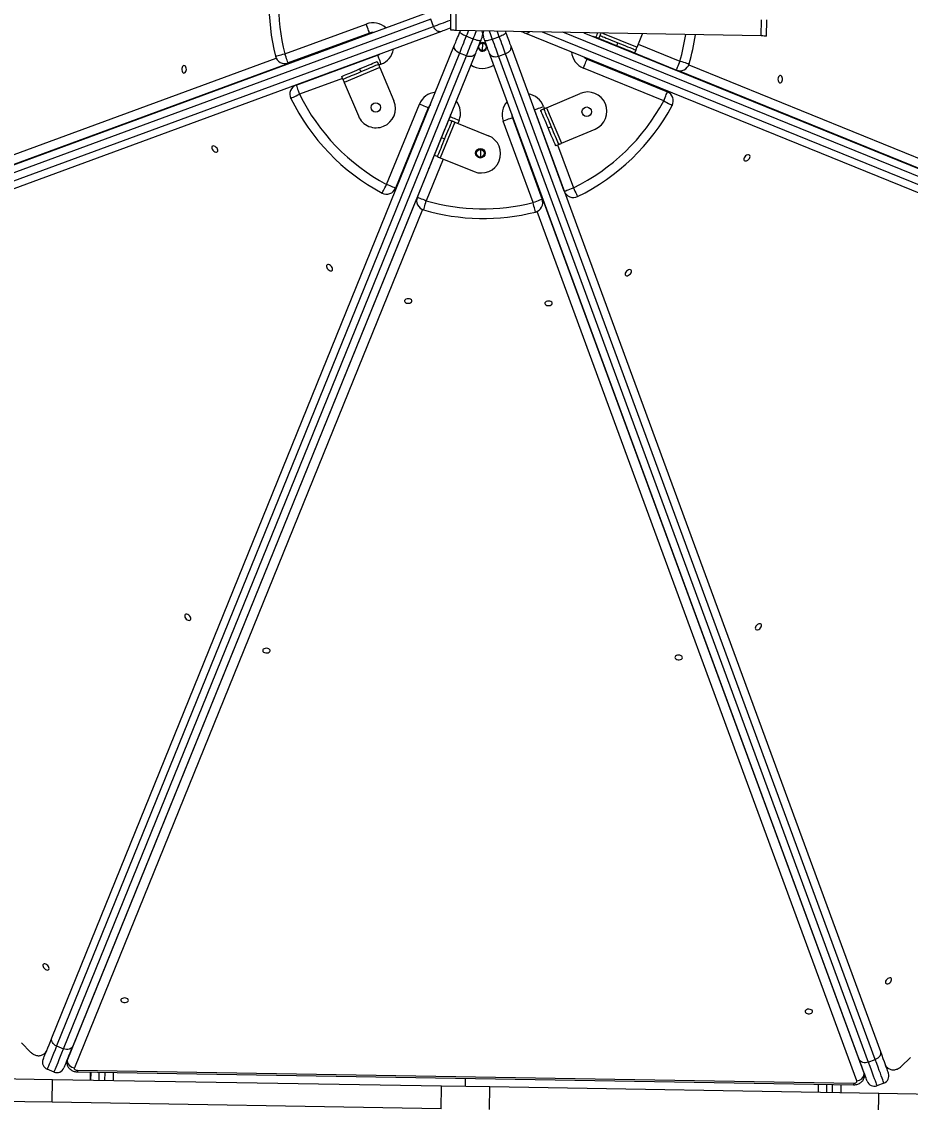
# Model space of a CAD drawing. Header units: millimetres. Extents: x 11861 to 22655, y -2514 to 8239.
# Drawn here: x 18555 to 19384, y 2513 to 3521 of the extents above; entities that cross this region are included whole.
import ezdxf

# ---------------------------------------------------------------- set-up
doc = ezdxf.new("R2010")
doc.units = ezdxf.units.MM
for name, color, linetype in [('DIKOM_ОБЪЕКТ', 7, 'Continuous'), ('DIKOM_РАЗМЕР_ЗОНА', 7, 'Continuous'), ('DIKOM_РАЗМЕР_ОБЪЕКТА', 7, 'Continuous')]:
    doc.layers.add(name, color=color, linetype=linetype)
doc.styles.add('style1', font='arial.ttf', dxfattribs={"width": 0.8})
doc.dimstyles.new('1-50', dxfattribs={"dimtxt": 300, "dimasz": 200, "dimexe": 100, "dimexo": 0, "dimgap": 100, "dimtad": 1, "dimtxsty": 'style1', "dimcen": 200, "dimclrd": 7, "dimclre": 7, "dimclrt": 7, "dimadec": 1, "dimazin": 2, "dimtfac": 1, "dimtmove": 0, "dimatfit": 2, "dimfxl": 0, "dimlwd": 25, "dimlwe": 18, "dimarcsym": 0})

# ---------------------------------------------------------------- blocks, each defined once
blk = doc.blocks.new('*D0')
at = {"layer": 'Defpoints', "color": 0, "transparency": 16777216}
for p in [(18061.1, 8188.6), (12275.6, -890.8), (18591.2, -946.1)]:
    blk.add_point(p, dxfattribs=at)
at = {"layer": 'DIKOM_РАЗМЕР_ЗОНА', "color": 7, "lineweight": 18, "transparency": 16777216}
for p, q in [((18061.1, 8188.6), (12255.4, 8239.3)), ((18591.2, -946.1), (12175.6, -890))]:
    blk.add_line(p, q, dxfattribs=at)
at = {"layer": 'DIKOM_РАЗМЕР_ЗОНА', "color": 7, "lineweight": 25, "transparency": 16777216}
blk.add_line((12353.7, 8038.5), (12277.3, -690.8), dxfattribs=at)
at = {"layer": 'DIKOM_РАЗМЕР_ЗОНА', "color": 7, "transparency": 16777216}
for points in [[(12320.3, 8038.8), (12387, 8038.2), (12355.4, 8238.5)], [(12244, -690.6), (12310.6, -691.1), (12275.6, -890.8)]]:
    blk.add_solid(points, dxfattribs=at)
at = {"layer": 'DIKOM_РАЗМЕР_ЗОНА', "color": 7, "transparency": 16777216, "insert": (12062.3, 3676), "char_height": 300, "attachment_point": 5, "rotation": 89.4989, "style": 'style1'}
blk.add_mtext('9150', dxfattribs=at)
blk = doc.blocks.new('*D1')
at = {"layer": 'Defpoints', "color": 0, "transparency": 16777216}
for p in [(13354.7, 2812.6), (22644.7, 2731.3), (13309.7, -2332.5)]:
    blk.add_point(p, dxfattribs=at)
at = {"layer": 'DIKOM_РАЗМЕР_ЗОНА', "color": 7, "lineweight": 18, "transparency": 16777216}
for p, q in [((13354.7, 2812.6), (13308.8, -2432.5)), ((22644.7, 2731.3), (22598.9, -2513.7))]:
    blk.add_line(p, q, dxfattribs=at)
at = {"layer": 'DIKOM_РАЗМЕР_ЗОНА', "color": 7, "lineweight": 25, "transparency": 16777216}
blk.add_line((22399.7, -2412), (13509.7, -2334.2), dxfattribs=at)
at = {"layer": 'DIKOM_РАЗМЕР_ЗОНА', "color": 7, "transparency": 16777216}
for points in [[(13510, -2300.9), (13509.4, -2367.6), (13309.7, -2332.5)], [(22400, -2378.7), (22399.5, -2445.3), (22599.7, -2413.7)]]:
    blk.add_solid(points, dxfattribs=at)
at = {"layer": 'DIKOM_РАЗМЕР_ЗОНА', "color": 7, "transparency": 16777216, "insert": (18057.7, -2120.7), "char_height": 300, "attachment_point": 5, "rotation": 359.4989, "style": 'style1'}
blk.add_mtext('9300', dxfattribs=at)
blk = doc.blocks.new('*D2')
at = {"layer": 'Defpoints', "color": 0, "transparency": 16777216}
for p in [(15368.6, 3285.8), (21123.9, 3091.2), (21123.9, -1634.5)]:
    blk.add_point(p, dxfattribs=at)
at = {"layer": 'DIKOM_РАЗМЕР_ОБЪЕКТА', "color": 7, "lineweight": 18, "transparency": 16777216}
for p, q in [((15368.6, 3285.8), (15368.6, -1734.5)), ((21123.9, 3091.2), (21123.9, -1734.5))]:
    blk.add_line(p, q, dxfattribs=at)
at = {"layer": 'DIKOM_РАЗМЕР_ОБЪЕКТА', "color": 7, "lineweight": 25, "transparency": 16777216}
blk.add_line((15568.6, -1634.5), (20923.9, -1634.5), dxfattribs=at)
at = {"layer": 'DIKOM_РАЗМЕР_ОБЪЕКТА', "color": 7, "transparency": 16777216}
for points in [[(15568.6, -1601.2), (15568.6, -1667.8), (15368.6, -1634.5)], [(20923.9, -1601.2), (20923.9, -1667.8), (21123.9, -1634.5)]]:
    blk.add_solid(points, dxfattribs=at)
at = {"layer": 'DIKOM_РАЗМЕР_ОБЪЕКТА', "color": 7, "transparency": 16777216, "insert": (18236, -1381.3), "char_height": 300, "attachment_point": 5, "style": 'style1'}
blk.add_mtext('5800', dxfattribs=at)
blk = doc.blocks.new('*D3')
at = {"layer": 'Defpoints', "color": 0, "transparency": 16777216}
for p in [(18687.3, 6652.8), (13004.5, 524), (18586.1, 524)]:
    blk.add_point(p, dxfattribs=at)
at = {"layer": 'DIKOM_РАЗМЕР_ОБЪЕКТА', "color": 7, "lineweight": 18, "transparency": 16777216}
for p, q in [((18687.3, 6652.8), (12904.5, 6652.8)), ((18586.1, 524), (12904.5, 524))]:
    blk.add_line(p, q, dxfattribs=at)
at = {"layer": 'DIKOM_РАЗМЕР_ОБЪЕКТА', "color": 7, "lineweight": 25, "transparency": 16777216}
blk.add_line((13004.5, 6452.8), (13004.5, 724), dxfattribs=at)
at = {"layer": 'DIKOM_РАЗМЕР_ОБЪЕКТА', "color": 7, "transparency": 16777216}
for points in [[(12971.2, 6452.8), (13037.8, 6452.8), (13004.5, 6652.8)], [(12971.2, 724), (13037.8, 724), (13004.5, 524)]]:
    blk.add_solid(points, dxfattribs=at)
at = {"layer": 'DIKOM_РАЗМЕР_ОБЪЕКТА', "color": 7, "transparency": 16777216, "insert": (12751.3, 3588.4), "char_height": 300, "attachment_point": 5, "rotation": 90, "style": 'style1'}
blk.add_mtext('6150', dxfattribs=at)

msp = doc.modelspace()

# ---------------------------------------------------------------- linework, layer by layer
at = {"layer": 'DIKOM_ОБЪЕКТ', "color": 7, "linetype": 'Continuous', "lineweight": 15}
for p, q in [((18001.315, 3186.648), (18939.52, 3531.606)), ((18936.902, 3523.186), (17998.698, 3178.227)), ((18800.491, 3490.974), (18876.518, 3518.773)), ((18939.318, 3516.616), (18936.902, 3523.186)), ((18955.304, 3512.975), (18955.579, 3527.972)), ((18960.303, 3512.883), (18960.578, 3527.88)), ((19245.075, 3507.655), (19245.351, 3522.653)), ((19250.075, 3507.563), (19250.35, 3522.561)), ((18001.113, 3171.657), (18939.318, 3516.616)), ((18946.767, 3511.896), (18008.562, 3166.938)), ((18879.609, 3510.32), (18803.581, 3482.521)), ((19245.075, 3507.655), (18960.303, 3512.883)), ((19950.153, 3134.791), (19023.882, 3510.62)), ((19079.554, 3510.694), (19958.048, 3154.25)), ((19129.239, 3497.297), (19134.267, 3509.689)), ((18583.129, 2573.024), (18958.957, 3499.295)), ((18976.305, 3504.813), (18969.818, 3507.445)), ((18985.037, 3493.926), (18985.153, 3500.924)), ((19000.696, 3506.934), (18994.126, 3504.518)), ((19093.637, 3505.302), (19090.84, 3506.442)), ((19093.625, 3505.272), (19094.753, 3508.052)), ((19110.304, 3498.504), (19111.432, 3501.284)), ((18830.225, 3491.724), (17987.7, 3181.945)), ((18963.428, 3491.694), (18587.599, 2565.424)), ((18594.086, 2562.792), (18969.914, 3489.063)), ((18978.416, 3491.4), (18602.588, 2565.129)), ((18811.136, 3461.859), (18887.163, 3489.658)), ((18831.015, 3491.711), (18830.225, 3491.724)), ((18969.914, 3489.063), (18963.428, 3491.694)), ((19336.53, 2552.977), (18991.571, 3491.182)), ((19006.561, 3490.98), (18999.991, 3488.565)), ((18999.991, 3488.565), (19344.95, 2550.36)), ((19351.52, 2552.775), (19006.561, 3490.98)), ((19011.281, 3498.429), (19356.24, 2560.224)), ((19165.796, 3475.872), (19110.271, 3498.517)), ((19128.111, 3494.517), (19126.983, 3491.737)), ((18886.752, 3483.878), (18887.92, 3481.115)), ((19082.532, 3486.071), (19157.488, 3455.501)), ((18843.041, 3473.525), (18842.322, 3473.494)), ((18854.761, 3467.097), (18853.593, 3469.861)), ((18889.088, 3478.352), (18855.929, 3464.334)), ((18870.172, 3476.869), (18871.341, 3474.106)), ((18889.088, 3478.352), (18902.327, 3447.035)), ((19154.089, 3447.168), (19079.133, 3477.738)), ((18855.929, 3464.334), (18869.168, 3433.017)), ((19044.826, 3440.75), (19076.142, 3453.989)), ((18895.506, 3369.088), (18926.076, 3444.044)), ((18934.409, 3440.645), (18903.839, 3365.689)), ((19061.318, 3362.798), (19033.519, 3438.826)), ((19039.299, 3438.414), (19042.062, 3439.582)), ((19044.826, 3440.75), (19058.843, 3407.591)), ((18953.61, 3429.553), (18956.389, 3428.425)), ((18953.64, 3429.54), (18954.78, 3432.337)), ((19032.203, 3352.153), (19004.405, 3428.18)), ((19012.857, 3431.271), (19040.656, 3355.243)), ((18959.169, 3427.297), (18945.634, 3393.938)), ((18959.169, 3427.297), (18990.675, 3414.514)), ((19046.308, 3421.835), (19049.071, 3423.003)), ((19058.843, 3407.591), (19090.16, 3420.83)), ((18924.21, 3357.381), (18946.855, 3412.906)), ((18946.842, 3412.873), (18949.622, 3411.745)), ((18983.395, 3394.735), (18983.51, 3401.67)), ((19056.08, 3406.423), (19053.316, 3405.255)), ((18942.854, 3395.066), (18940.074, 3396.194)), ((18945.634, 3393.938), (18977.14, 3381.155)), ((19049.652, 3394.704), (19049.683, 3393.984)), ((19031.466, 3382.677), (19031.453, 3381.888)), ((19031.453, 3381.888), (19341.232, 2539.363)), ((18554.93, 2568.443), (18563.332, 2559.758)), ((18587.599, 2565.424), (18594.086, 2562.792)), ((18576.622, 2558.702), (18577.194, 2559.255)), ((18577.161, 2559.279), (18577.817, 2559.932)), ((18597.157, 2551.057), (18597.144, 2550.267)), ((18597.451, 2552.467), (18597.438, 2551.678)), ((19344.95, 2550.36), (19351.52, 2552.775)), ((19375.587, 2546.31), (19384.271, 2554.712)), ((18585.289, 2541.113), (18578.803, 2543.745)), ((18606.997, 2541.262), (19331.333, 2529.27)), ((18607.021, 2542.734), (19331.358, 2530.741)), ((18619.085, 2533.352), (18619.213, 2541.06)), ((18619.447, 2541.056), (18619.32, 2533.348)), ((19361.716, 2546.266), (19362.269, 2545.694)), ((18583.736, 2533.937), (18519.333, 2535.004)), ((18583.389, 2512.94), (18583.736, 2533.937)), ((18946.763, 2527.927), (18583.736, 2533.937)), ((18640.444, 2540.709), (18640.317, 2533.001)), ((18969.037, 2527.558), (18969.165, 2535.266)), ((19341.232, 2539.363), (19341.245, 2540.152)), ((19341.478, 2537.943), (19341.491, 2538.733)), ((19359.594, 2530.817), (19353.024, 2528.401)), ((18946.415, 2506.93), (18946.763, 2527.927)), ((18991.78, 2527.182), (18946.763, 2527.927)), ((18991.433, 2506.184), (18991.78, 2527.182)), ((19354.807, 2521.171), (18991.78, 2527.182)), ((19298.354, 2529.816), (19298.227, 2522.108)), ((19319.351, 2529.468), (19319.224, 2521.76)), ((19354.459, 2500.174), (19354.807, 2521.171)), ((19419.21, 2520.105), (19354.807, 2521.171)), ((18583.389, 2512.94), (18518.986, 2514.007)), ((18946.415, 2506.93), (18583.389, 2512.94))]:
    msp.add_line(p, q, dxfattribs=at)
at = {"layer": 'DIKOM_ОБЪЕКТ', "color": 8, "linetype": 'Continuous', "lineweight": 15}
for p, q in [((19040.553, 3511.41), (19957.754, 3139.261)), ((19960.385, 3145.748), (19060.054, 3511.052)), ((19097.01, 3510.373), (19129.239, 3497.297)), ((19130.355, 3500.046), (19169.195, 3484.206)), ((18830.225, 3491.724), (18829.147, 3491.869)), ((17981.295, 3188.863), (18792.376, 3487.081)), ((18890.254, 3481.205), (18888.199, 3480.454)), ((19139.482, 3486.604), (19138.902, 3486.614)), ((19177.469, 3480.665), (19978.131, 3155.802)), ((18838.102, 3471.719), (18838.474, 3472.08)), ((19971.5, 3149.1), (19167.253, 3475.418)), ((18854.347, 3468.076), (18814.227, 3453.407)), ((19041.972, 3441.916), (19042.723, 3439.862)), ((18963.114, 3428.938), (18961.979, 3426.157)), ((19055.101, 3406.01), (19069.771, 3365.889)), ((18948.384, 3392.822), (18932.544, 3353.982)), ((19051.458, 3389.764), (19051.098, 3390.137)), ((18934.942, 3383.695), (18934.952, 3384.275)), ((19031.453, 3381.888), (19031.308, 3380.809)), ((18597.438, 2551.678), (18923.756, 3355.925)), ((18929.003, 3345.708), (18604.14, 2545.046)), ((19334.314, 2532.957), (19036.096, 3344.038)), ((18607.021, 2542.734), (18606.997, 2541.262)), ((18627.319, 2533.216), (18627.446, 2540.924)), ((18632.446, 2540.841), (18632.318, 2533.133)), ((19331.358, 2530.741), (19331.333, 2529.27)), ((19306.226, 2521.975), (19306.353, 2529.683)), ((19311.352, 2529.6), (19311.225, 2521.893))]:
    msp.add_line(p, q, dxfattribs=at)
at = {"layer": 'DIKOM_ОБЪЕКТ', "color": 7, "linetype": 'Continuous', "lineweight": 15, "flags": 128}
for points in [[(18879.609, 3510.32), (18879.549, 3510.482), (18879.373, 3510.963), (18879.088, 3511.744), (18878.703, 3512.796), (18878.235, 3514.076), (18877.701, 3515.538), (18877.121, 3517.123), (18876.518, 3518.773)], [(18939.318, 3516.616), (18940.912, 3517.202), (18942.647, 3517.84), (18944.511, 3518.525), (18946.49, 3519.253), (18948.57, 3520.018), (18950.738, 3520.815), (18952.977, 3521.638), (18955.271, 3522.481)], [(18946.767, 3511.896), (18945.738, 3511.662), (18944.657, 3511.688), (18943.563, 3511.975), (18942.5, 3512.512), (18941.508, 3513.278), (18940.626, 3514.242), (18939.886, 3515.37), (18939.318, 3516.616)], [(18955.342, 3515.049), (18953.86, 3514.504), (18952.265, 3513.918), (18950.748, 3513.36), (18949.319, 3512.835), (18947.989, 3512.346), (18946.767, 3511.896)], [(18960.303, 3512.883), (18959.328, 3512.901), (18958.39, 3512.918), (18957.525, 3512.934), (18956.768, 3512.948), (18956.146, 3512.959), (18955.684, 3512.968), (18955.4, 3512.973), (18955.304, 3512.975)], [(18958.957, 3499.295), (18959.447, 3500.502), (18959.98, 3501.815), (18960.552, 3503.226), (18961.16, 3504.724), (18961.799, 3506.298), (18962.464, 3507.939), (18963.152, 3509.634), (18963.857, 3511.37)], [(18963.857, 3511.37), (18964.105, 3511.982), (18964.352, 3512.591), (18964.44, 3512.807)], [(18969.818, 3507.445), (18968.563, 3507.983), (18967.376, 3508.55), (18966.303, 3509.125), (18965.385, 3509.685), (18964.658, 3510.208), (18964.15, 3510.675), (18963.879, 3511.067), (18963.857, 3511.37)], [(19006.784, 3510.66), (19006.752, 3510.358), (19006.468, 3509.974), (19005.944, 3509.525), (19005.2, 3509.026), (19004.265, 3508.496), (19003.173, 3507.958), (19001.968, 3507.43), (19000.696, 3506.934)], [(19006.277, 3512.039), (19006.329, 3511.896), (19006.556, 3511.279), (19006.784, 3510.66)], [(19006.784, 3510.66), (19007.431, 3508.9), (19008.062, 3507.184), (19008.673, 3505.522), (19009.259, 3503.927), (19009.817, 3502.41), (19010.342, 3500.981), (19010.831, 3499.651), (19011.281, 3498.429)], [(19023.882, 3510.62), (19022.675, 3511.109), (19021.362, 3511.642), (19021.052, 3511.768)], [(19094.753, 3508.052), (19094.774, 3508.105), (19094.838, 3508.263), (19094.943, 3508.52), (19095.083, 3508.866), (19095.254, 3509.287), (19095.449, 3509.768), (19095.66, 3510.289), (19095.704, 3510.397)], [(18963.428, 3491.694), (18962.201, 3492.303), (18961.099, 3493.08), (18960.164, 3493.994), (18959.431, 3495.011), (18958.93, 3496.091), (18958.679, 3497.193), (18958.689, 3498.275), (18958.957, 3499.295)], [(18969.818, 3507.445), (18968.899, 3505.179), (18968.002, 3502.969), (18967.134, 3500.829), (18966.301, 3498.775), (18965.508, 3496.821), (18964.761, 3494.981), (18964.066, 3493.268), (18963.428, 3491.694)], [(18969.914, 3489.063), (18970.553, 3490.637), (18971.248, 3492.35), (18971.994, 3494.189), (18972.787, 3496.143), (18973.62, 3498.197), (18974.489, 3500.337), (18975.385, 3502.548), (18976.305, 3504.813)], [(18983.316, 3503.475), (18983.089, 3503.273), (18982.621, 3503.18), (18981.931, 3503.2), (18981.045, 3503.331), (18979.997, 3503.569), (18978.827, 3503.904), (18977.58, 3504.324), (18976.305, 3504.813)], [(18983.316, 3503.475), (18982.611, 3501.738), (18981.924, 3500.043), (18981.258, 3498.403), (18980.619, 3496.828), (18980.011, 3495.33), (18979.439, 3493.92), (18978.906, 3492.606), (18978.416, 3491.4)], [(18984.669, 3506.809), (18984.641, 3506.741), (18984.56, 3506.541), (18984.429, 3506.218), (18984.255, 3505.788), (18984.045, 3505.272), (18983.811, 3504.696), (18983.564, 3504.087), (18983.316, 3503.475)], [(18987.074, 3503.413), (18986.846, 3504.032), (18986.619, 3504.649), (18986.404, 3505.233), (18986.212, 3505.756), (18986.052, 3506.191), (18985.932, 3506.518), (18985.857, 3506.721), (18985.832, 3506.79)], [(18994.126, 3504.518), (18992.835, 3504.072), (18991.575, 3503.693), (18990.394, 3503.397), (18989.339, 3503.194), (18988.449, 3503.092), (18987.758, 3503.095), (18987.294, 3503.204), (18987.074, 3503.413)], [(18991.571, 3491.182), (18991.122, 3492.404), (18990.632, 3493.734), (18990.107, 3495.163), (18989.549, 3496.68), (18988.963, 3498.275), (18988.352, 3499.937), (18987.721, 3501.654), (18987.074, 3503.413)], [(18994.126, 3504.518), (18994.969, 3502.223), (18995.793, 3499.984), (18996.589, 3497.817), (18997.354, 3495.737), (18998.082, 3493.757), (18998.767, 3491.894), (18999.405, 3490.159), (18999.991, 3488.565)], [(19006.561, 3490.98), (19005.975, 3492.575), (19005.337, 3494.31), (19004.652, 3496.173), (19003.924, 3498.152), (19003.159, 3500.233), (19002.363, 3502.4), (19001.539, 3504.639), (19000.696, 3506.934)], [(19090.84, 3506.442), (19089.149, 3506.945), (19088.562, 3507.039)], [(19110.304, 3498.504), (19107.93, 3499.467), (19105.605, 3500.411), (19103.375, 3501.316), (19101.286, 3502.163), (19099.381, 3502.936), (19097.699, 3503.619), (19096.272, 3504.197), (19095.132, 3504.66), (19094.3, 3504.998), (19093.794, 3505.203), (19093.625, 3505.272)], [(19094.753, 3508.052), (19094.922, 3507.983), (19095.428, 3507.778), (19096.26, 3507.44), (19097.4, 3506.977), (19098.826, 3506.399), (19100.509, 3505.716), (19102.414, 3504.943), (19104.503, 3504.096), (19106.733, 3503.191), (19109.058, 3502.247), (19111.432, 3501.284)], [(19111.432, 3501.284), (19113.806, 3500.321), (19116.131, 3499.378), (19118.361, 3498.473), (19120.449, 3497.625), (19122.355, 3496.852), (19124.037, 3496.17), (19125.463, 3495.591), (19126.604, 3495.128), (19127.436, 3494.791), (19127.941, 3494.586), (19128.111, 3494.517)], [(19250.075, 3507.563), (19249.996, 3507.565), (19249.563, 3507.573), (19248.784, 3507.587), (19247.719, 3507.607), (19246.45, 3507.63), (19245.075, 3507.655)], [(18791.761, 3488.786), (18791.929, 3488.828), (18792.425, 3488.952), (18793.232, 3489.154), (18794.318, 3489.427), (18795.641, 3489.758), (18797.15, 3490.137), (18798.787, 3490.547), (18800.491, 3490.974)], [(18803.581, 3482.521), (18803.522, 3482.684), (18803.346, 3483.165), (18803.06, 3483.946), (18802.676, 3484.997), (18802.208, 3486.278), (18801.673, 3487.739), (18801.094, 3489.325), (18800.491, 3490.974)], [(18887.163, 3489.658), (18888.753, 3490.423), (18889.25, 3490.749)], [(18887.163, 3489.658), (18887.223, 3489.495), (18887.399, 3489.014), (18887.684, 3488.233), (18888.069, 3487.182), (18888.537, 3485.901), (18889.071, 3484.44), (18889.651, 3482.854), (18890.254, 3481.205)], [(18978.416, 3491.4), (18977.899, 3490.481), (18977.151, 3489.698), (18976.203, 3489.083), (18975.091, 3488.657), (18973.857, 3488.438), (18972.55, 3488.434), (18971.218, 3488.645), (18969.914, 3489.063)], [(18999.991, 3488.565), (18998.674, 3488.19), (18997.336, 3488.023), (18996.029, 3488.071), (18994.804, 3488.331), (18993.706, 3488.793), (18992.779, 3489.44), (18992.058, 3490.246), (18991.571, 3491.182)], [(19011.281, 3498.429), (19011.516, 3497.401), (19011.489, 3496.319), (19011.202, 3495.226), (19010.665, 3494.162), (19009.9, 3493.171), (19008.935, 3492.288), (19007.808, 3491.548), (19006.561, 3490.98)], [(19126.983, 3491.737), (19126.814, 3491.806), (19126.308, 3492.011), (19125.476, 3492.348), (19124.336, 3492.811), (19122.909, 3493.39), (19121.227, 3494.072), (19119.322, 3494.845), (19117.233, 3495.693), (19115.003, 3496.598), (19112.678, 3497.541), (19110.304, 3498.504)], [(19128.111, 3494.517), (19128.133, 3494.57), (19128.197, 3494.728), (19128.301, 3494.985), (19128.442, 3495.331), (19128.613, 3495.752), (19128.808, 3496.233), (19129.019, 3496.754), (19129.239, 3497.297)], [(18708.699, 3476.528), (18708.601, 3477.666), (18708.282, 3478.685), (18707.775, 3479.474), (18707.135, 3479.947), (18706.433, 3480.054), (18705.743, 3479.782), (18705.141, 3479.162), (18704.692, 3478.26), (18704.445, 3477.174), (18704.425, 3476.022), (18704.637, 3474.929), (18705.056, 3474.013), (18705.637, 3473.373), (18706.317, 3473.079), (18707.023, 3473.162), (18707.678, 3473.614), (18708.211, 3474.386), (18708.564, 3475.393), (18708.699, 3476.528)], [(18870.172, 3476.869), (18872.532, 3477.867), (18874.843, 3478.844), (18877.06, 3479.781), (18879.136, 3480.659), (18881.03, 3481.459), (18882.702, 3482.166), (18884.12, 3482.765), (18885.254, 3483.245), (18886.08, 3483.594), (18886.583, 3483.807), (18886.752, 3483.878)], [(18887.92, 3481.115), (18887.751, 3481.043), (18887.248, 3480.831), (18886.422, 3480.481), (18885.288, 3480.002), (18883.87, 3479.403), (18882.198, 3478.696), (18880.304, 3477.895), (18878.228, 3477.018), (18876.011, 3476.081), (18873.7, 3475.104), (18871.341, 3474.106)], [(18887.92, 3481.115), (18887.942, 3481.062), (18888.009, 3480.904), (18888.117, 3480.649), (18888.262, 3480.305), (18888.439, 3479.887), (18888.641, 3479.409), (18888.86, 3478.891), (18889.088, 3478.352)], [(19079.133, 3477.738), (19079.796, 3479.364), (19080.434, 3480.927), (19081.022, 3482.368), (19081.537, 3483.631), (19081.959, 3484.667), (19082.273, 3485.437), (19082.467, 3485.911), (19082.532, 3486.071)], [(19169.195, 3484.206), (19168.532, 3482.58), (19167.894, 3481.017), (19167.307, 3479.576), (19166.792, 3478.313), (19166.369, 3477.277), (19166.055, 3476.507), (19165.861, 3476.032), (19165.796, 3475.872)], [(19169.195, 3484.206), (19170.881, 3483.717), (19172.503, 3483.246), (19173.997, 3482.813), (19175.307, 3482.433), (19176.382, 3482.121), (19177.181, 3481.889), (19177.672, 3481.747), (19177.839, 3481.698)], [(18853.593, 3469.861), (18853.762, 3469.932), (18854.265, 3470.145), (18855.091, 3470.494), (18856.225, 3470.973), (18857.642, 3471.573), (18859.315, 3472.28), (18861.209, 3473.08), (18863.285, 3473.958), (18865.501, 3474.895), (18867.813, 3475.872), (18870.172, 3476.869)], [(18871.341, 3474.106), (18868.981, 3473.109), (18866.67, 3472.132), (18864.453, 3471.195), (18862.377, 3470.317), (18860.483, 3469.516), (18858.811, 3468.809), (18857.393, 3468.21), (18856.259, 3467.731), (18855.433, 3467.381), (18854.93, 3467.169), (18854.761, 3467.097)], [(19260.648, 3467.389), (19260.746, 3466.251), (19261.065, 3465.232), (19261.572, 3464.444), (19262.212, 3463.97), (19262.914, 3463.863), (19263.604, 3464.135), (19264.206, 3464.755), (19264.655, 3465.657), (19264.903, 3466.743), (19264.922, 3467.895), (19264.71, 3468.988), (19264.291, 3469.904), (19263.71, 3470.544), (19263.03, 3470.838), (19262.324, 3470.755), (19261.669, 3470.303), (19261.137, 3469.531), (19260.783, 3468.524), (19260.648, 3467.389)], [(18811.136, 3461.859), (18811.195, 3461.697), (18811.371, 3461.216), (18811.657, 3460.435), (18812.041, 3459.383), (18812.51, 3458.103), (18813.044, 3456.641), (18813.624, 3455.056), (18814.227, 3453.407)], [(18854.761, 3467.097), (18854.784, 3467.044), (18854.85, 3466.887), (18854.958, 3466.632), (18855.103, 3466.288), (18855.28, 3465.869), (18855.482, 3465.392), (18855.701, 3464.873), (18855.929, 3464.334)], [(18806.144, 3449.448), (18806.299, 3449.524), (18806.759, 3449.749), (18807.506, 3450.115), (18808.511, 3450.607), (18809.736, 3451.207), (18811.134, 3451.892), (18812.65, 3452.634), (18814.227, 3453.407)], [(19154.089, 3447.168), (19154.752, 3448.794), (19155.39, 3450.357), (19155.977, 3451.798), (19156.493, 3453.06), (19156.915, 3454.097), (19157.229, 3454.867), (19157.423, 3455.341), (19157.488, 3455.501)], [(18934.409, 3440.645), (18934.249, 3440.71), (18933.775, 3440.904), (18933.005, 3441.218), (18931.968, 3441.64), (18930.705, 3442.155), (18929.265, 3442.743), (18927.701, 3443.381), (18926.076, 3444.044)], [(19033.519, 3438.826), (19032.754, 3440.415), (19032.428, 3440.912)], [(19033.519, 3438.826), (19033.682, 3438.885), (19034.163, 3439.061), (19034.944, 3439.346), (19035.995, 3439.731), (19037.276, 3440.199), (19038.737, 3440.734), (19040.323, 3441.313), (19041.972, 3441.916)], [(19046.308, 3421.835), (19045.31, 3424.194), (19044.333, 3426.506), (19043.396, 3428.722), (19042.519, 3430.798), (19041.718, 3432.692), (19041.011, 3434.365), (19040.412, 3435.782), (19039.932, 3436.916), (19039.583, 3437.743), (19039.37, 3438.245), (19039.299, 3438.414)], [(19042.062, 3439.582), (19042.115, 3439.605), (19042.273, 3439.671), (19042.528, 3439.779), (19042.872, 3439.924), (19043.29, 3440.101), (19043.768, 3440.303), (19044.286, 3440.522), (19044.826, 3440.75)], [(19042.062, 3439.582), (19042.134, 3439.413), (19042.346, 3438.911), (19042.696, 3438.084), (19043.175, 3436.95), (19043.774, 3435.533), (19044.481, 3433.86), (19045.282, 3431.966), (19046.16, 3429.89), (19047.096, 3427.674), (19048.074, 3425.362), (19049.071, 3423.003)], [(19154.089, 3447.168), (19155.637, 3446.338), (19157.125, 3445.54), (19158.496, 3444.805), (19159.698, 3444.161), (19160.684, 3443.632), (19161.417, 3443.239), (19161.869, 3442.997), (19162.021, 3442.915)], [(18946.842, 3412.873), (18947.805, 3415.247), (18948.749, 3417.572), (18949.653, 3419.802), (18950.501, 3421.891), (18951.274, 3423.796), (18951.957, 3425.479), (18952.535, 3426.905), (18952.998, 3428.045), (18953.335, 3428.877), (18953.541, 3429.383), (18953.61, 3429.553)], [(18956.389, 3428.425), (18956.321, 3428.255), (18956.115, 3427.749), (18955.778, 3426.917), (18955.315, 3425.777), (18954.736, 3424.351), (18954.054, 3422.668), (18953.281, 3420.763), (18952.433, 3418.674), (18951.529, 3416.444), (18950.585, 3414.119), (18949.622, 3411.745)], [(18954.78, 3432.337), (18955.283, 3434.028), (18955.376, 3434.615)], [(18954.78, 3432.337), (18954.94, 3432.272), (18955.414, 3432.078), (18956.185, 3431.764), (18957.221, 3431.341), (18958.484, 3430.826), (18959.925, 3430.239), (18961.488, 3429.601), (18963.114, 3428.938)], [(18956.389, 3428.425), (18956.443, 3428.403), (18956.601, 3428.339), (18956.858, 3428.235), (18957.204, 3428.094), (18957.625, 3427.923), (18958.106, 3427.728), (18958.627, 3427.517), (18959.169, 3427.297)], [(19012.857, 3431.271), (19012.695, 3431.211), (19012.214, 3431.035), (19011.433, 3430.75), (19010.382, 3430.366), (19009.101, 3429.897), (19007.639, 3429.363), (19006.054, 3428.783), (19004.405, 3428.18)], [(19053.316, 3405.255), (19053.245, 3405.424), (19053.033, 3405.927), (19052.683, 3406.753), (19052.204, 3407.887), (19051.605, 3409.305), (19050.898, 3410.977), (19050.097, 3412.871), (19049.219, 3414.947), (19048.282, 3417.164), (19047.305, 3419.475), (19046.308, 3421.835)], [(19049.071, 3423.003), (19050.068, 3420.643), (19051.046, 3418.332), (19051.983, 3416.115), (19052.86, 3414.039), (19053.661, 3412.146), (19054.368, 3410.473), (19054.967, 3409.055), (19055.446, 3407.922), (19055.796, 3407.095), (19056.008, 3406.592), (19056.08, 3406.423)], [(18940.074, 3396.194), (18940.143, 3396.364), (18940.349, 3396.869), (18940.686, 3397.701), (18941.149, 3398.842), (18941.727, 3400.268), (18942.41, 3401.951), (18943.183, 3403.856), (18944.031, 3405.944), (18944.935, 3408.174), (18945.879, 3410.499), (18946.842, 3412.873)], [(18949.622, 3411.745), (18948.659, 3409.372), (18947.715, 3407.046), (18946.811, 3404.816), (18945.963, 3402.728), (18945.19, 3400.823), (18944.507, 3399.14), (18943.929, 3397.714), (18943.466, 3396.573), (18943.129, 3395.742), (18942.923, 3395.236), (18942.854, 3395.066)], [(18735.135, 3399.598), (18736.069, 3399.286), (18736.907, 3399.286), (18737.557, 3399.598), (18737.95, 3400.188), (18738.042, 3400.991), (18737.823, 3401.922), (18737.318, 3402.878), (18736.581, 3403.757), (18735.692, 3404.463), (18734.746, 3404.92), (18733.848, 3405.078), (18733.094, 3404.92), (18732.565, 3404.463), (18732.319, 3403.757), (18732.384, 3402.878), (18732.75, 3401.921), (18733.38, 3400.991), (18734.205, 3400.187), (18735.135, 3399.598)], [(19056.08, 3406.423), (19056.133, 3406.446), (19056.29, 3406.512), (19056.545, 3406.62), (19056.889, 3406.765), (19057.308, 3406.942), (19057.786, 3407.144), (19058.304, 3407.364), (19058.843, 3407.591)], [(18942.854, 3395.066), (18942.908, 3395.044), (18943.066, 3394.98), (18943.323, 3394.876), (18943.669, 3394.736), (18944.09, 3394.565), (18944.57, 3394.37), (18945.092, 3394.158), (18945.634, 3393.938)], [(19229.158, 3393.984), (19228.847, 3393.049), (19228.847, 3392.211), (19229.159, 3391.561), (19229.748, 3391.168), (19230.552, 3391.076), (19231.482, 3391.295), (19232.439, 3391.8), (19233.318, 3392.537), (19234.024, 3393.427), (19234.481, 3394.372), (19234.639, 3395.27), (19234.48, 3396.025), (19234.024, 3396.553), (19233.317, 3396.799), (19232.438, 3396.735), (19231.482, 3396.368), (19230.551, 3395.738), (19229.748, 3394.913), (19229.158, 3393.984)], [(18891.253, 3361.156), (18891.335, 3361.308), (18891.577, 3361.76), (18891.97, 3362.493), (18892.498, 3363.479), (18893.143, 3364.681), (18893.878, 3366.053), (18894.676, 3367.54), (18895.506, 3369.088)], [(18903.839, 3365.689), (18903.679, 3365.754), (18903.205, 3365.948), (18902.435, 3366.262), (18901.398, 3366.685), (18900.135, 3367.2), (18898.695, 3367.787), (18897.131, 3368.425), (18895.506, 3369.088)], [(19061.318, 3362.798), (19061.48, 3362.858), (19061.961, 3363.034), (19062.742, 3363.319), (19063.794, 3363.704), (19065.075, 3364.172), (19066.536, 3364.706), (19068.122, 3365.286), (19069.771, 3365.889)], [(19069.771, 3365.889), (19070.543, 3364.312), (19071.286, 3362.796), (19071.97, 3361.399), (19072.57, 3360.174), (19073.062, 3359.169), (19073.428, 3358.422), (19073.653, 3357.962), (19073.729, 3357.806)], [(18924.21, 3357.381), (18924.37, 3357.316), (18924.844, 3357.122), (18925.614, 3356.808), (18926.651, 3356.386), (18927.914, 3355.871), (18929.354, 3355.283), (18930.918, 3354.645), (18932.544, 3353.982)], [(18930.036, 3345.339), (18930.084, 3345.505), (18930.227, 3345.997), (18930.459, 3346.795), (18930.771, 3347.87), (18931.151, 3349.18), (18931.584, 3350.675), (18932.054, 3352.296), (18932.544, 3353.982)], [(19040.656, 3355.243), (19040.493, 3355.184), (19040.012, 3355.008), (19039.231, 3354.723), (19038.18, 3354.338), (19036.899, 3353.87), (19035.438, 3353.336), (19033.852, 3352.756), (19032.203, 3352.153)], [(19034.392, 3343.423), (19034.35, 3343.591), (19034.225, 3344.088), (19034.023, 3344.894), (19033.751, 3345.98), (19033.419, 3347.303), (19033.041, 3348.812), (19032.63, 3350.45), (19032.203, 3352.153)], [(18842.321, 3294.019), (18841.387, 3294.33), (18840.549, 3294.33), (18839.898, 3294.019), (18839.506, 3293.429), (18839.414, 3292.625), (18839.632, 3291.695), (18840.138, 3290.738), (18840.875, 3289.859), (18841.764, 3289.153), (18842.709, 3288.697), (18843.608, 3288.539), (18844.362, 3288.697), (18844.891, 3289.154), (18845.137, 3289.86), (18845.072, 3290.739), (18844.706, 3291.695), (18844.076, 3292.626), (18843.251, 3293.429), (18842.321, 3294.019)], [(19123.579, 3286.797), (19123.891, 3287.731), (19123.891, 3288.569), (19123.579, 3289.22), (19122.989, 3289.612), (19122.186, 3289.704), (19121.255, 3289.486), (19120.299, 3288.98), (19119.42, 3288.243), (19118.714, 3287.354), (19118.257, 3286.409), (19118.099, 3285.51), (19118.257, 3284.756), (19118.714, 3284.227), (19119.42, 3283.982), (19120.299, 3284.046), (19121.256, 3284.413), (19122.186, 3285.042), (19122.99, 3285.867), (19123.579, 3286.797)], [(18915.727, 3262.529), (18914.589, 3262.431), (18913.57, 3262.112), (18912.781, 3261.605), (18912.308, 3260.965), (18912.201, 3260.263), (18912.473, 3259.573), (18913.093, 3258.971), (18913.995, 3258.522), (18915.08, 3258.274), (18916.232, 3258.255), (18917.326, 3258.467), (18918.242, 3258.886), (18918.882, 3259.467), (18919.176, 3260.147), (18919.093, 3260.853), (18918.641, 3261.508), (18917.869, 3262.041), (18916.861, 3262.394), (18915.727, 3262.529)], [(19046.649, 3260.361), (19045.511, 3260.264), (19044.492, 3259.944), (19043.703, 3259.437), (19043.23, 3258.798), (19043.123, 3258.095), (19043.395, 3257.405), (19044.015, 3256.803), (19044.917, 3256.354), (19046.003, 3256.107), (19047.155, 3256.088), (19048.248, 3256.299), (19049.164, 3256.718), (19049.804, 3257.299), (19050.098, 3257.98), (19050.015, 3258.685), (19049.563, 3259.34), (19048.791, 3259.873), (19047.784, 3260.226), (19046.649, 3260.361)], [(18710.001, 2967.902), (18709.067, 2968.213), (18708.229, 2968.213), (18707.579, 2967.901), (18707.186, 2967.312), (18707.094, 2966.508), (18707.313, 2965.578), (18707.818, 2964.621), (18708.555, 2963.742), (18709.444, 2963.036), (18710.39, 2962.579), (18711.288, 2962.421), (18712.042, 2962.579), (18712.571, 2963.036), (18712.817, 2963.743), (18712.752, 2964.622), (18712.386, 2965.578), (18711.756, 2966.509), (18710.931, 2967.312), (18710.001, 2967.902)], [(19245.031, 2956.478), (19245.342, 2957.413), (19245.342, 2958.25), (19245.031, 2958.901), (19244.441, 2959.293), (19243.637, 2959.385), (19242.707, 2959.167), (19241.75, 2958.662), (19240.871, 2957.924), (19240.165, 2957.035), (19239.709, 2956.09), (19239.551, 2955.191), (19239.709, 2954.437), (19240.166, 2953.908), (19240.872, 2953.663), (19241.751, 2953.727), (19242.707, 2954.094), (19243.638, 2954.724), (19244.441, 2955.548), (19245.031, 2956.478)], [(18783.407, 2936.412), (18782.269, 2936.314), (18781.25, 2935.995), (18780.461, 2935.488), (18779.988, 2934.848), (18779.881, 2934.145), (18780.153, 2933.456), (18780.773, 2932.854), (18781.675, 2932.405), (18782.761, 2932.157), (18783.913, 2932.138), (18785.006, 2932.35), (18785.922, 2932.769), (18786.562, 2933.35), (18786.856, 2934.03), (18786.773, 2934.736), (18786.321, 2935.391), (18785.549, 2935.923), (18784.542, 2936.276), (18783.407, 2936.412)], [(19168.101, 2930.042), (19166.963, 2929.945), (19165.944, 2929.625), (19165.155, 2929.118), (19164.681, 2928.479), (19164.575, 2927.776), (19164.846, 2927.086), (19165.466, 2926.484), (19166.368, 2926.035), (19167.454, 2925.788), (19168.606, 2925.769), (19169.7, 2925.98), (19170.616, 2926.399), (19171.256, 2926.98), (19171.55, 2927.661), (19171.466, 2928.367), (19171.014, 2929.021), (19170.243, 2929.554), (19169.235, 2929.907), (19168.101, 2930.042)], [(18577.681, 2641.784), (18576.747, 2642.096), (18575.909, 2642.096), (18575.259, 2641.784), (18574.866, 2641.194), (18574.774, 2640.391), (18574.993, 2639.46), (18575.498, 2638.504), (18576.235, 2637.625), (18577.124, 2636.919), (18578.07, 2636.462), (18578.968, 2636.304), (18579.722, 2636.462), (18580.251, 2636.919), (18580.497, 2637.625), (18580.432, 2638.504), (18580.066, 2639.461), (18579.436, 2640.391), (18578.611, 2641.195), (18577.681, 2641.784)], [(19366.482, 2626.159), (19366.794, 2627.094), (19366.794, 2627.932), (19366.482, 2628.582), (19365.892, 2628.974), (19365.089, 2629.066), (19364.158, 2628.848), (19363.202, 2628.343), (19362.323, 2627.605), (19361.617, 2626.716), (19361.16, 2625.771), (19361.002, 2624.873), (19361.16, 2624.118), (19361.617, 2623.589), (19362.323, 2623.344), (19363.202, 2623.408), (19364.159, 2623.775), (19365.089, 2624.405), (19365.893, 2625.229), (19366.482, 2626.159)], [(18651.087, 2610.294), (18649.949, 2610.197), (18648.93, 2609.877), (18648.141, 2609.37), (18647.668, 2608.731), (18647.561, 2608.028), (18647.833, 2607.339), (18648.453, 2606.737), (18649.355, 2606.287), (18650.441, 2606.04), (18651.593, 2606.021), (18652.686, 2606.232), (18653.602, 2606.651), (18654.242, 2607.232), (18654.536, 2607.913), (18654.453, 2608.619), (18654.001, 2609.273), (18653.229, 2609.806), (18652.222, 2610.159), (18651.087, 2610.294)], [(19289.552, 2599.723), (19288.414, 2599.626), (19287.395, 2599.306), (19286.606, 2598.799), (19286.133, 2598.16), (19286.026, 2597.457), (19286.298, 2596.768), (19286.918, 2596.166), (19287.82, 2595.717), (19288.906, 2595.469), (19290.058, 2595.45), (19291.151, 2595.661), (19292.067, 2596.08), (19292.707, 2596.661), (19293.001, 2597.342), (19292.918, 2598.048), (19292.466, 2598.702), (19291.694, 2599.235), (19290.687, 2599.588), (19289.552, 2599.723)], [(18574.948, 2552.863), (18575.019, 2553.036), (18575.23, 2553.556), (18575.58, 2554.42), (18576.069, 2555.625), (18576.694, 2557.165), (18577.453, 2559.036), (18578.343, 2561.228), (18579.359, 2563.734), (18580.499, 2566.543), (18581.757, 2569.644), (18583.129, 2573.024)], [(18587.599, 2565.424), (18586.372, 2566.032), (18585.27, 2566.809), (18584.335, 2567.723), (18583.603, 2568.74), (18583.102, 2569.82), (18582.851, 2570.922), (18582.86, 2572.004), (18583.129, 2573.024)], [(18587.599, 2565.424), (18586.124, 2561.789), (18584.771, 2558.454), (18583.546, 2555.434), (18582.453, 2552.74), (18581.496, 2550.382), (18580.68, 2548.371), (18580.008, 2546.714), (18579.482, 2545.419), (18579.105, 2544.49), (18578.879, 2543.931), (18578.803, 2543.745)], [(18585.289, 2541.113), (18585.365, 2541.299), (18585.592, 2541.858), (18585.969, 2542.787), (18586.494, 2544.083), (18587.167, 2545.739), (18587.983, 2547.75), (18588.939, 2550.108), (18590.032, 2552.802), (18591.258, 2555.823), (18592.611, 2559.157), (18594.086, 2562.792)], [(18602.588, 2565.129), (18602.07, 2564.21), (18601.323, 2563.428), (18600.375, 2562.812), (18599.263, 2562.386), (18598.029, 2562.167), (18596.721, 2562.163), (18595.39, 2562.374), (18594.086, 2562.792)], [(18602.588, 2565.129), (18601.216, 2561.748), (18599.958, 2558.647), (18598.819, 2555.839), (18597.802, 2553.333), (18596.912, 2551.14), (18596.153, 2549.27), (18595.528, 2547.729), (18595.04, 2546.525), (18594.689, 2545.661), (18594.478, 2545.141), (18594.408, 2544.967)], [(19344.95, 2550.36), (19343.633, 2549.985), (19342.295, 2549.818), (19340.988, 2549.866), (19339.762, 2550.126), (19338.665, 2550.588), (19337.738, 2551.235), (19337.017, 2552.042), (19336.53, 2552.977)], [(19344.038, 2532.556), (19343.973, 2532.732), (19343.78, 2533.258), (19343.458, 2534.133), (19343.009, 2535.353), (19342.436, 2536.914), (19341.739, 2538.808), (19340.923, 2541.029), (19339.989, 2543.567), (19338.943, 2546.412), (19337.788, 2549.553), (19336.53, 2552.977)], [(19356.24, 2560.224), (19356.474, 2559.196), (19356.448, 2558.114), (19356.16, 2557.021), (19355.624, 2555.958), (19354.858, 2554.966), (19353.893, 2554.083), (19352.766, 2553.343), (19351.52, 2552.775)], [(19359.594, 2530.817), (19359.524, 2531.006), (19359.316, 2531.572), (19358.97, 2532.513), (19358.488, 2533.825), (19357.871, 2535.503), (19357.122, 2537.54), (19356.244, 2539.928), (19355.24, 2542.657), (19354.115, 2545.717), (19352.874, 2549.094), (19351.52, 2552.775)], [(19356.24, 2560.224), (19357.498, 2556.8), (19358.653, 2553.659), (19359.699, 2550.814), (19360.633, 2548.276), (19361.449, 2546.055), (19362.146, 2544.161), (19362.719, 2542.6), (19363.168, 2541.38), (19363.49, 2540.505), (19363.683, 2539.978), (19363.748, 2539.803)], [(18604.14, 2545.046), (18604.052, 2544.637), (18604.116, 2544.224), (18604.329, 2543.829), (18604.68, 2543.471), (18605.15, 2543.17), (18605.717, 2542.939), (18606.351, 2542.791), (18607.021, 2542.734)], [(19344.95, 2550.36), (19346.304, 2546.678), (19347.545, 2543.301), (19348.67, 2540.242), (19349.674, 2537.512), (19350.552, 2535.125), (19351.301, 2533.088), (19351.918, 2531.41), (19352.4, 2530.098), (19352.746, 2529.157), (19352.954, 2528.59), (19353.024, 2528.401)], [(19331.358, 2530.741), (19332.029, 2530.776), (19332.668, 2530.903), (19333.242, 2531.115), (19333.722, 2531.401), (19334.084, 2531.746), (19334.31, 2532.134), (19334.388, 2532.545), (19334.314, 2532.957)]]:
    msp.add_lwpolyline(points, dxfattribs=at)
at = {"layer": 'DIKOM_ОБЪЕКТ', "color": 8, "linetype": 'Continuous', "lineweight": 15, "flags": 128}
for points in [[(18971.938, 3512.669), (18971.289, 3511.069), (18970.553, 3509.256), (18969.818, 3507.445)], [(18976.305, 3504.813), (18977.04, 3506.625), (18977.775, 3508.438), (18978.483, 3510.182), (18979.136, 3511.79), (18979.436, 3512.532)], [(18991.259, 3512.314), (18991.527, 3511.585), (18992.126, 3509.956), (18992.776, 3508.189), (18993.451, 3506.353), (18994.126, 3504.518)], [(19000.696, 3506.934), (19000.021, 3508.768), (18999.346, 3510.605), (18998.768, 3512.177)], [(19092.477, 3510.456), (19092.351, 3510.146), (19091.836, 3508.883), (19091.413, 3507.847), (19091.099, 3507.077), (19090.906, 3506.602), (19090.84, 3506.442)], [(18832.079, 3492.941), (18831.208, 3492.228), (18830.225, 3491.724)], [(19137.694, 3487.333), (19137.937, 3487.15), (19138.902, 3486.614)], [(18839.868, 3472.365), (18839.527, 3472.332), (18838.474, 3472.08)], [(19050.813, 3391.53), (19050.845, 3391.19), (19051.098, 3390.137)], [(18935.671, 3385.483), (18935.487, 3385.24), (18934.952, 3384.275)], [(19030.236, 3383.741), (19030.949, 3382.87), (19031.453, 3381.888)], [(18577.194, 2559.255), (18577.435, 2559.512), (18578.084, 2560.591)], [(18597.144, 2550.268), (18597.153, 2550.466), (18597.438, 2551.678)], [(18597.451, 2552.467), (18597.166, 2551.255), (18597.157, 2551.057)], [(19360.87, 2547.63), (19361.483, 2546.531), (19361.716, 2546.266)], [(19341.232, 2539.363), (19341.476, 2538.142), (19341.478, 2537.94)], [(19341.491, 2538.733), (19341.489, 2538.932), (19341.245, 2540.152)]]:
    msp.add_lwpolyline(points, dxfattribs=at)
at = {"layer": 'DIKOM_ОБЪЕКТ', "color": 7, "linetype": 'Continuous', "lineweight": 15}
for centre, radius in [((18985.023, 3497.426), 3.5), ((18885.358, 3440.947), 4.4), ((19082.23, 3437.02), 4.4), ((18982.981, 3398.21), 4.4), ((18982.981, 3398.21), 3.5)]:
    msp.add_circle(centre, radius, dxfattribs=at)
for centre, radius, start, end in [((18985.757, 3537.42), 200, 163.822941, 194.073766), ((18985.757, 3537.42), 191, 163.822941, 194.073766), ((18882.699, 3501.867), 9, 87.504369, 110.084342), ((18978.182, 3509.441), 7, 337.915462, 25.352092), ((18992.402, 3509.206), 7, 152.778233, 200.18744), ((18985.757, 3537.42), 200, 343.822941, 351.767598), ((18985.023, 3497.426), 4, 88.948353, 142.503116), ((18985.023, 3497.426), 4, 24.153535, 88.948353), ((18800.491, 3490.974), 9, 194.073766, 290.084342), ((18985.023, 3497.426), 4, 173.327809, 16.221345), ((18985.023, 3497.426), 20, 236.798783, 301.696392), ((19085.931, 3494.405), 9, 225.232391, 247.812364), ((19169.195, 3484.206), 9, 247.812364, 343.822941), ((18814.227, 3453.407), 9, 110.084342, 206.094919), ((18985.757, 3537.42), 200, 206.094919, 241.801788), ((18985.757, 3537.42), 191, 206.094919, 241.801788), ((19083.151, 3437.41), 18, 22.915462, 112.915462), ((19154.089, 3447.168), 9, 331.801788, 67.812364), ((18885.747, 3440.026), 18, 292.915462, 22.915462), ((18942.743, 3437.246), 9, 135.232391, 157.812364), ((18985.757, 3537.42), 191, 296.094919, 331.801788), ((18985.757, 3537.42), 200, 296.094919, 331.801788), ((19083.151, 3437.41), 18, 292.915462, 22.915462), ((18885.747, 3440.026), 18, 202.915462, 292.915462), ((19021.31, 3434.361), 9, 177.504369, 200.084342), ((18983.907, 3397.834), 18, 337.915462, 67.915462), ((18983.907, 3397.834), 18, 247.915462, 337.915462), ((18895.506, 3369.088), 9, 241.801788, 337.812364), ((19069.771, 3365.889), 9, 200.084342, 296.094919), ((18932.544, 3353.982), 9, 157.812364, 253.822941), ((18985.757, 3537.42), 191, 253.822941, 284.073766), ((19032.203, 3352.153), 9, 284.073766, 20.084342), ((18985.757, 3537.42), 200, 253.822941, 284.073766), ((18581.435, 2550.231), 7, 157.915462, 247.915462), ((18604.867, 2552.484), 7.473, 186.198063, 264.413821), ((18587.921, 2547.599), 7, 247.915462, 337.915462), ((19333.833, 2540.415), 7.473, 273.689082, 351.904839), ((19350.608, 2534.971), 7, 200.18744, 290.18744), ((19357.178, 2537.387), 7, 290.18744, 20.18744)]:
    msp.add_arc(centre, radius, start, end, dxfattribs=at)
at = {"layer": 'DIKOM_ОБЪЕКТ', "color": 8, "linetype": 'Continuous', "lineweight": 15}
for centre, radius, start, end in [((18882.699, 3501.867), 18, 47.660148, 110.084342), ((19025.554, 3515.435), 5.097, 250.856949, 311.594055), ((18985.757, 3537.42), 191, 343.822941, 351.427325), ((18828.879, 3497.004), 5.707, 291.976066, 320.645801), ((18884.073, 3498.11), 18, 290.084342, 351.298148), ((19085.931, 3494.405), 18, 185.38817, 247.812364), ((19128.756, 3461.713), 5.891, 69.736658, 97.877709), ((18942.743, 3437.246), 18, 95.38817, 157.812364), ((19025.067, 3435.735), 18, 20.084342, 81.298148), ((18946.446, 3435.736), 18, 337.812364, 39.02617), ((19021.31, 3434.361), 18, 137.660148, 200.084342), ((18910.051, 3394.421), 5.891, 339.736658, 7.877709), ((19026.173, 3380.542), 5.707, 21.976066, 50.645801)]:
    msp.add_arc(centre, radius, start, end, dxfattribs=at)
at = {"layer": 'DIKOM_ОБЪЕКТ', "color": 7, "linetype": 'Continuous', "lineweight": 15}
for points, knots in [([(18834.394, 3492.954), (18834.658, 3493.13), (18835.264, 3493.535), (18835.75, 3494.078), (18836.024, 3494.384)], [0, 0, 0, 0, 0.43669944, 1, 1, 1, 1]), ([(19134.986, 3488.438), (19135.124, 3488.29), (19135.274, 3488.129), (19135.459, 3488.014), (19135.474, 3488.004)], [0, 0, 0, 0, 0.91861451, 1, 1, 1, 1]), ([(19126.996, 3468.782), (19126.787, 3468.811), (19126.102, 3468.907), (19125.413, 3468.831), (19124.934, 3468.778)], [0, 0, 0, 0, 0.30508241, 1, 1, 1, 1]), ([(18917.119, 3396.181), (18917.149, 3396.39), (18917.245, 3397.075), (18917.169, 3397.764), (18917.116, 3398.243)], [0, 0, 0, 0, 0.30508241, 1, 1, 1, 1]), ([(18936.776, 3388.191), (18936.628, 3388.053), (18936.467, 3387.903), (18936.352, 3387.718), (18936.342, 3387.703)], [0, 0, 0, 0, 0.91861451, 1, 1, 1, 1]), ([(19030.224, 3386.056), (19030.047, 3386.32), (19029.643, 3386.926), (19029.099, 3387.412), (19028.794, 3387.686)], [0, 0, 0, 0, 0.43669944, 1, 1, 1, 1]), ([(18563.332, 2559.758), (18563.624, 2559.474), (18564.362, 2558.756), (18565.675, 2557.831), (18567.23, 2557.054), (18568.806, 2556.566), (18570.392, 2556.354), (18571.952, 2556.419), (18573.458, 2556.753), (18574.855, 2557.363), (18575.923, 2558.026), (18576.43, 2558.558), (18576.588, 2558.724)], [0, 0, 0, 0, 0.08129937, 0.20553563, 0.3200523, 0.43153757, 0.53940784, 0.64461895, 0.74825337, 0.85108635, 0.95360722, 1, 1, 1, 1]), ([(18597.16, 2550.27), (18597.154, 2550.215), (18597.091, 2549.63), (18597.273, 2548.521), (18597.699, 2547.033), (18598.404, 2545.685), (18599.315, 2544.492), (18600.421, 2543.463), (18601.708, 2542.605), (18603.167, 2541.931), (18604.784, 2541.466), (18606.088, 2541.289), (18606.835, 2541.267), (18606.997, 2541.262)], [0, 0, 0, 0, 0.01125344, 0.11913141, 0.22325158, 0.32495812, 0.42571571, 0.52711762, 0.63087758, 0.73858444, 0.85102774, 0.96776794, 1, 1, 1, 1]), ([(19361.065, 2547.1), (19361.218, 2546.857), (19361.414, 2546.545), (19361.692, 2546.308), (19361.754, 2546.255)], [0, 0, 0, 0, 0.77779723, 1, 1, 1, 1]), ([(19362.299, 2545.692), (19362.63, 2545.372), (19363.335, 2544.692), (19364.632, 2543.952), (19366.057, 2543.43), (19367.535, 2543.177), (19369.034, 2543.175), (19370.544, 2543.421), (19372.051, 2543.916), (19373.53, 2544.67), (19374.713, 2545.503), (19375.363, 2546.103), (19375.587, 2546.31)], [0, 0, 0, 0, 0.09336274, 0.19824569, 0.30032064, 0.40105637, 0.50202952, 0.60498952, 0.71165367, 0.82311688, 0.93917725, 1, 1, 1, 1]), ([(19331.333, 2529.27), (19331.744, 2529.275), (19332.776, 2529.29), (19334.361, 2529.568), (19336.01, 2530.122), (19337.469, 2530.895), (19338.74, 2531.871), (19339.797, 2533.025), (19340.624, 2534.331), (19341.179, 2535.754), (19341.463, 2536.978), (19341.444, 2537.712), (19341.438, 2537.939)], [0, 0, 0, 0, 0.08179862, 0.20590063, 0.32021057, 0.43160558, 0.53952264, 0.64482252, 0.74854563, 0.85145587, 0.95405094, 1, 1, 1, 1])]:
    msp.add_open_spline(points, degree=3, knots=knots, dxfattribs=at)

# ---------------------------------------------------------------- dimensions: what is measured, and where the dimension line sits
at = {"layer": 'DIKOM_РАЗМЕР_ЗОНА'}
for base, p1, p2, angle, text, picture, middle in [((12275.568, -890.835), (18061.067, 8188.565), (18591.204, -946.068), 269.498935, '9150', '*D0', (12315.488, 3673.814)), ((13309.667, -2332.495), (22644.73, 2731.317), (13354.663, 2812.563), 359.498935, '9300', '*D1', (18055.513, -2374))]:
    dim = msp.add_linear_dim(base=base, p1=p1, p2=p2, angle=angle, text=text, dimstyle='1-50', dxfattribs=at)
    dim.commit()
    dim.dimension.update_dxf_attribs({"geometry": picture, "text_midpoint": middle, "dimtype": 160})
at = {"layer": 'DIKOM_РАЗМЕР_ОБЪЕКТА'}
dim = msp.add_linear_dim(base=(13004.5, 523.976), p1=(18687.29, 6652.788), p2=(18586.051, 523.976), angle=90, text='6150', dimstyle='1-50', dxfattribs=at)
dim.commit()
dim.dimension.update_dxf_attribs({"geometry": '*D3', "text_midpoint": (13004.5, 3588.382), "dimtype": 160})
dim = msp.add_linear_dim(base=(21123.925, -1634.5), p1=(15368.649, 3285.765), p2=(21123.925, 3091.197), text='5800', dimstyle='1-50', dxfattribs=at)
dim.commit()
dim.dimension.update_dxf_attribs({"geometry": '*D2', "text_midpoint": (18236, -1634.5), "dimtype": 160})

doc.saveas('drawing.dxf')
